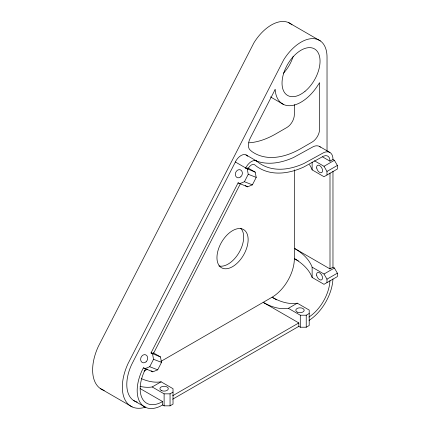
<?xml version="1.0" encoding="UTF-8"?>
<svg xmlns="http://www.w3.org/2000/svg" width="430" height="430" viewBox="0 0 430 430"><rect width="100%" height="100%" fill="white"/><g stroke="black" fill="none" stroke-linecap="round" stroke-linejoin="round"><path stroke-width="0.64" d="M145.093 368.521L143.383 367.854L142.007 370.606A35.695 20.608 -60 0 0 159.793 406.457L162.626 404.985L164.109 405.845L170.049 405.845L173.021 404.13L173.021 388.698L161.1 381.813A65.758 37.964 60 0 1 141.427 378.647M145.657 368.741L144.416 371.235A31.487 18.178 -60 0 0 160.1 402.862L162.626 401.555L162.626 404.985M322.527 156.875L329.998 161.185L332.971 159.471L332.868 157.681A14.69 8.482 -60 0 0 323.93 152.521L304.058 163.438A99.765 57.598 -60 0 1 259.01 162.943L256.382 160.879L245.987 154.881A10.358 5.977 -60 0 0 236.172 160.449L131.612 364.602A35.695 20.608 -60 0 0 137.197 402.088M151.005 352.965L238.086 182.857L240.359 183.75L153.279 353.858L151.005 352.965L160.454 356.943L161.513 362.388L157.697 369.848L152.833 371.826L143.383 367.854M238.086 182.857L247.535 186.835L252.394 184.852L256.216 177.391L255.194 172.15L245.632 168.108L246.567 166.448A10.358 5.977 -60 0 1 256.382 160.879M144.867 368.709L149.731 366.725L153.548 359.27L152.489 353.825M239.569 183.718L244.433 181.734L248.25 174.274L247.228 169.028M245.632 168.108L247.911 169.001L248.545 167.877A6.144 3.547 -60 0 1 254.367 164.577L256.801 166.518A103.974 60.028 -60 0 0 303.752 167.033L323.543 156.154A10.481 6.052 -60 0 1 329.917 159.836L329.998 161.185M314.4 160.755L324.005 166.302L334.4 160.299L337.373 165.442L337.373 169.017L324.005 176.73L312.137 169.882A65.758 37.964 0 0 0 309.498 164.663M326.977 175.015L326.977 171.446L337.373 165.442M144.028 371.138L147.517 369.123M160.885 361.41L272.077 297.211A31.503 18.189 -60 0 0 294.356 258.623L294.356 169.828M326.977 282.601L326.977 279.172L324.005 274.028L312.137 267.175A65.758 37.964 0 0 0 294.356 248.336L329.998 268.911L332.971 267.197L334.4 268.024L337.373 273.168L337.373 276.598L324.005 284.316L312.137 277.463A65.758 37.964 0 0 0 294.356 258.623L298.382 260.945M324.005 274.028L334.4 268.024M326.977 279.172L337.373 273.168M140.121 386.377A65.758 37.964 60 0 0 152.188 386.957L161.1 381.813M298.812 326.359L298.812 322.93L263.171 302.354A65.758 37.964 60 0 0 288.374 308.332L297.286 303.188L309.208 310.068L309.208 325.505L306.235 327.219L300.296 327.219L298.812 326.359L172.699 399.174M152.188 386.957L164.109 393.842L170.049 393.842L173.021 392.128M288.374 308.332L300.296 315.212L306.235 315.212L309.208 313.497M172.699 395.74L298.812 322.93M218.929 265.95L220.294 266.186A22.054 12.733 -60 0 0 239.499 251.786A22.054 12.733 -60 0 0 241.02 228.556M248.25 174.274L256.216 177.391M244.433 181.734L252.394 184.852M153.548 359.27L161.513 362.388M149.731 366.725L157.697 369.848M288.729 22.677L320.355 40.936M270.449 96.895L283.644 104.517M319.522 146.469L329.917 152.473M332.971 159.471L334.4 160.299M247.744 167.85L255.194 172.15M246.186 168.006L247.911 169.001M235.307 161.97L245.702 167.974M245.261 185.524L247.535 186.835M276.678 299.866L272.077 297.211A65.758 37.964 60 0 0 297.286 303.188M153.075 352.681L160.454 356.943M151.553 352.863L153.279 353.858M151.129 370.843L152.833 371.826M140.201 388.613L162.626 401.555M133.279 400.276L145.539 407.355M100.26 388.489L132.16 406.909M245.987 154.881L247.723 156.187M324.005 166.302L326.977 171.446M332.971 171.248L332.971 267.197M329.998 172.962L329.998 268.911M327.026 150.978L327.026 57.163A36.754 21.22 -60 0 0 311.61 38.646A36.754 21.22 -60 0 0 283.649 59.904L128.006 363.656A42.006 24.252 -60 0 0 145.856 407.06M312.137 162.056L312.137 169.882M312.137 267.175L312.137 277.463M306.235 315.212L306.235 327.219M300.296 315.212L300.296 327.219M294.356 104.635L294.356 114.606A10.503 6.063 -60 0 1 286.928 127.468L275.791 133.897A93.455 53.954 -60 0 1 248.916 142.819M170.049 393.842L170.049 405.845M164.109 393.842L164.109 405.845M329.966 280.564A31.503 18.189 -60 0 1 308.885 317.077M332.933 279.032A35.706 20.613 -60 0 1 309.041 320.414M320.414 147.135A14.69 8.482 -60 0 0 313.535 146.517L293.663 157.434A99.765 57.598 -60 0 1 254.942 160.444M291.954 24.843A36.754 21.22 -60 0 0 253.947 42.758L98.303 346.51A42.006 24.252 -60 0 0 104.248 390.445M293.158 56.491A26.886 15.523 -60 0 1 283.526 73.181M275.092 89.591L250.287 138.046A11.562 6.676 -60 0 0 250.196 150.108L251.932 151.58A93.455 53.954 -60 0 0 301.038 148.474L312.175 142.045A10.503 6.063 -60 0 0 319.603 129.183L319.603 82.662L316.319 87.629A36.754 21.22 -60 0 1 275.619 93.084L275.092 89.591M240.343 228.566L238.892 228.55A22.054 12.733 -60 0 0 219.042 247.454A22.054 12.733 -60 0 0 223.385 268.519L224.75 268.755A22.054 12.733 -60 0 0 246.051 249.868A22.054 12.733 -60 0 0 240.343 228.566M304.994 91.353A26.886 15.523 -60 0 0 315.163 49.321A26.886 15.523 -60 0 0 282.962 75.82A26.886 15.523 -60 0 0 304.994 91.353M146.093 361.813A4.198 3.418 -68.6 0 0 145.743 354.841A4.198 3.418 -68.6 0 0 140.626 359.534A4.198 3.418 -68.6 0 0 146.093 361.813M240.789 176.821A4.198 3.418 -68.6 0 0 240.44 169.85A4.198 3.418 -68.6 0 0 235.328 174.542A4.198 3.418 -68.6 0 0 240.789 176.821M316.695 168.012A4.198 2.424 60 0 0 321.592 172.672A4.198 2.424 60 0 0 320.522 166.243A4.198 2.424 60 0 0 316.695 168.012M316.625 275.109A4.198 2.424 60 0 0 321.457 279.93A4.198 2.424 60 0 0 320.565 273.566A4.198 2.424 60 0 0 316.625 275.109M297.71 312.277A4.198 2.424 0 0 0 304.193 310.369A4.198 2.424 0 0 0 298.092 308.079A4.198 2.424 0 0 0 297.71 312.277M161.82 390.73A4.198 2.424 0 0 0 168.302 388.822A4.198 2.424 0 0 0 162.201 386.538A4.198 2.424 0 0 0 161.82 390.73"/></g></svg>
